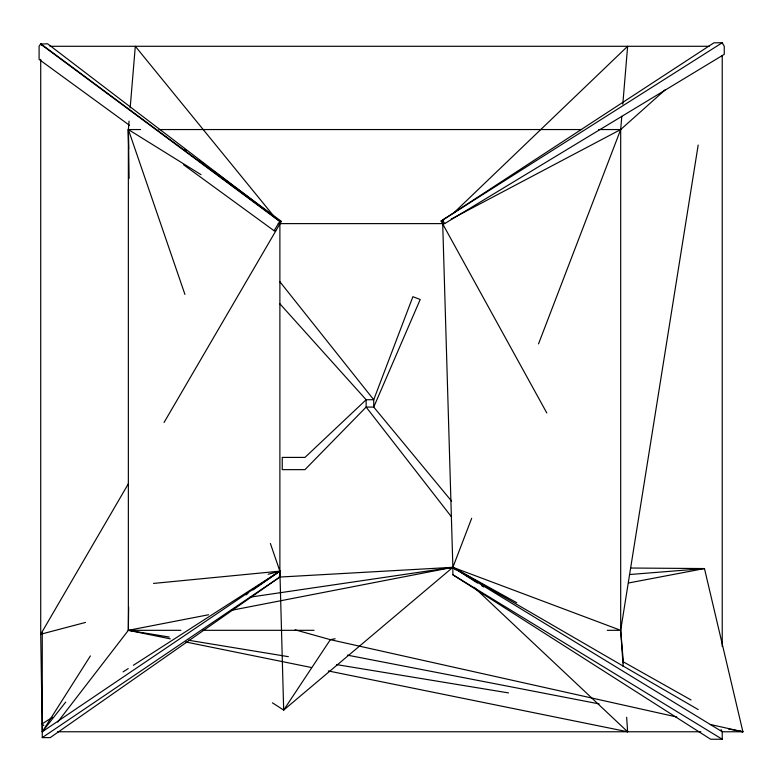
<?xml version="1.0" encoding="UTF-8"?>
<svg xmlns="http://www.w3.org/2000/svg" width="782" height="782" viewBox="0 0 782 782"><rect width="100%" height="100%" fill="white"/><g stroke="black" fill="none" stroke-linecap="round" stroke-linejoin="round"><path stroke-width="1.17" d="M57.653 722.099L128.356 630.321L128.639 607.164M170.261 638.835L128.356 630.321L128.356 129.548L129.069 121.102M130.174 107.828L135.306 46.285L275.274 217.953M621.788 116.274L620.683 129.548L620.683 630.321L623.166 666.557M622.804 104.211L627.633 46.285L453.179 213.486M698.179 145.032L620.683 630.321L623.44 662.96M721.053 729.626L722.226 731.766L722.226 739.244L710.643 739.244L452.876 574.79L452.876 567.312L471.673 518.29M538.534 343.875L620.683 129.548L665.052 89.94M183.643 164.806L274.111 230.758L279.721 221.414L281.334 221.414L164.054 422.495M128.463 483.589L40.713 634.241L42.257 731.766L279.888 571.153L270.386 543.48M90.409 655.912L42.257 731.766L65.708 702.089M42.756 45.385L40.556 44.085L39.1 46.285L39.1 59.422L129.558 125.374M278.265 223.613L444.645 223.613L724.259 54.349L724.259 46.285L722.206 42.756L713.956 42.805L442.602 220.133L452.876 567.312L283.68 710.095L272.419 702.813M245.929 594.897L247.933 593.499M252.918 590.009L279.888 571.153L283.68 710.095L330.356 639.666L335.155 638.757M40.713 44.085L47.565 43.772L279.888 221.101L279.888 577.018L50.214 737.622L42.257 737.622L42.257 632.423M42.257 737.622L279.888 577.018M52.374 717.309L42.13 723.888L43.841 725.559M123.087 671.885L128.209 668.59M133.341 665.296L279.888 571.153L153.536 583.421M546.804 412.964L441.077 220.993L722.206 42.756L722.226 43.665L722.226 42.805M451.243 219.058L620.683 129.548L598.699 129.548M85.492 622.433L40.713 634.241L40.713 59.422M268.099 574.262L279.888 571.153M169.264 637.056L128.356 630.321L208.589 614.75M231.345 610.331L452.876 567.312L620.683 630.321L607.243 630.321M628.923 582.913L704.465 568.553L742.9 731.766L722.226 731.766L452.876 567.312L278.881 577.106M250.025 597.165L452.876 567.312L516.746 602.727M630.282 574.477L704.465 568.553L631.269 568.035M49.999 46.285L709.088 46.285M128.649 149.088L128.356 129.548L140.574 129.548M158.902 129.548L581.593 129.548M441.077 220.993L442.602 220.993L442.592 220.094L444.645 223.613M274.111 230.758L275.723 230.758M128.356 630.321L180.886 630.321M202.88 630.321L314.051 630.321M57.536 731.766L700.877 731.766M188.511 640.233L288.372 656.665M336.495 664.592L508.535 692.911M736.009 730.613L742.9 731.766L710.31 724.484M347.423 655.14L599.09 703.898M728.521 728.98L742.9 731.766M185.833 642.002L311.549 667.545M328.313 670.946L627.633 731.766L626.646 717.27M676.762 716.996L330.356 639.666L295.107 629.823M623.186 661.748L691.073 699.978M455.535 569.814L452.876 567.312L698.199 709.567M452.876 574.79L722.226 739.244M129.108 178.413L128.356 129.548L201.013 174.65M452.876 567.312L477.538 583.049M481.644 585.669L483.706 586.979M184.269 149.44L186.233 150.897M198.98 160.349L202.9 163.252M213.681 171.248L281.334 221.414M40.713 43.772L279.888 221.101M40.556 44.085L279.721 221.414M474.117 587.292L627.633 731.766M279.78 303.69L366.142 399.739L366.142 407.07L451.537 516.931M451.576 501.125L373.728 407.07L373.728 399.739L412.896 296.691L420.208 299.477L373.728 407.07L366.142 407.07L304.97 469.64L282.243 469.64L282.243 457.411L304.97 457.411L366.142 399.739L373.728 399.739L279.79 281.618M128.356 129.548L184.933 294.433M722.226 55.571L722.226 646.577"/></g></svg>
